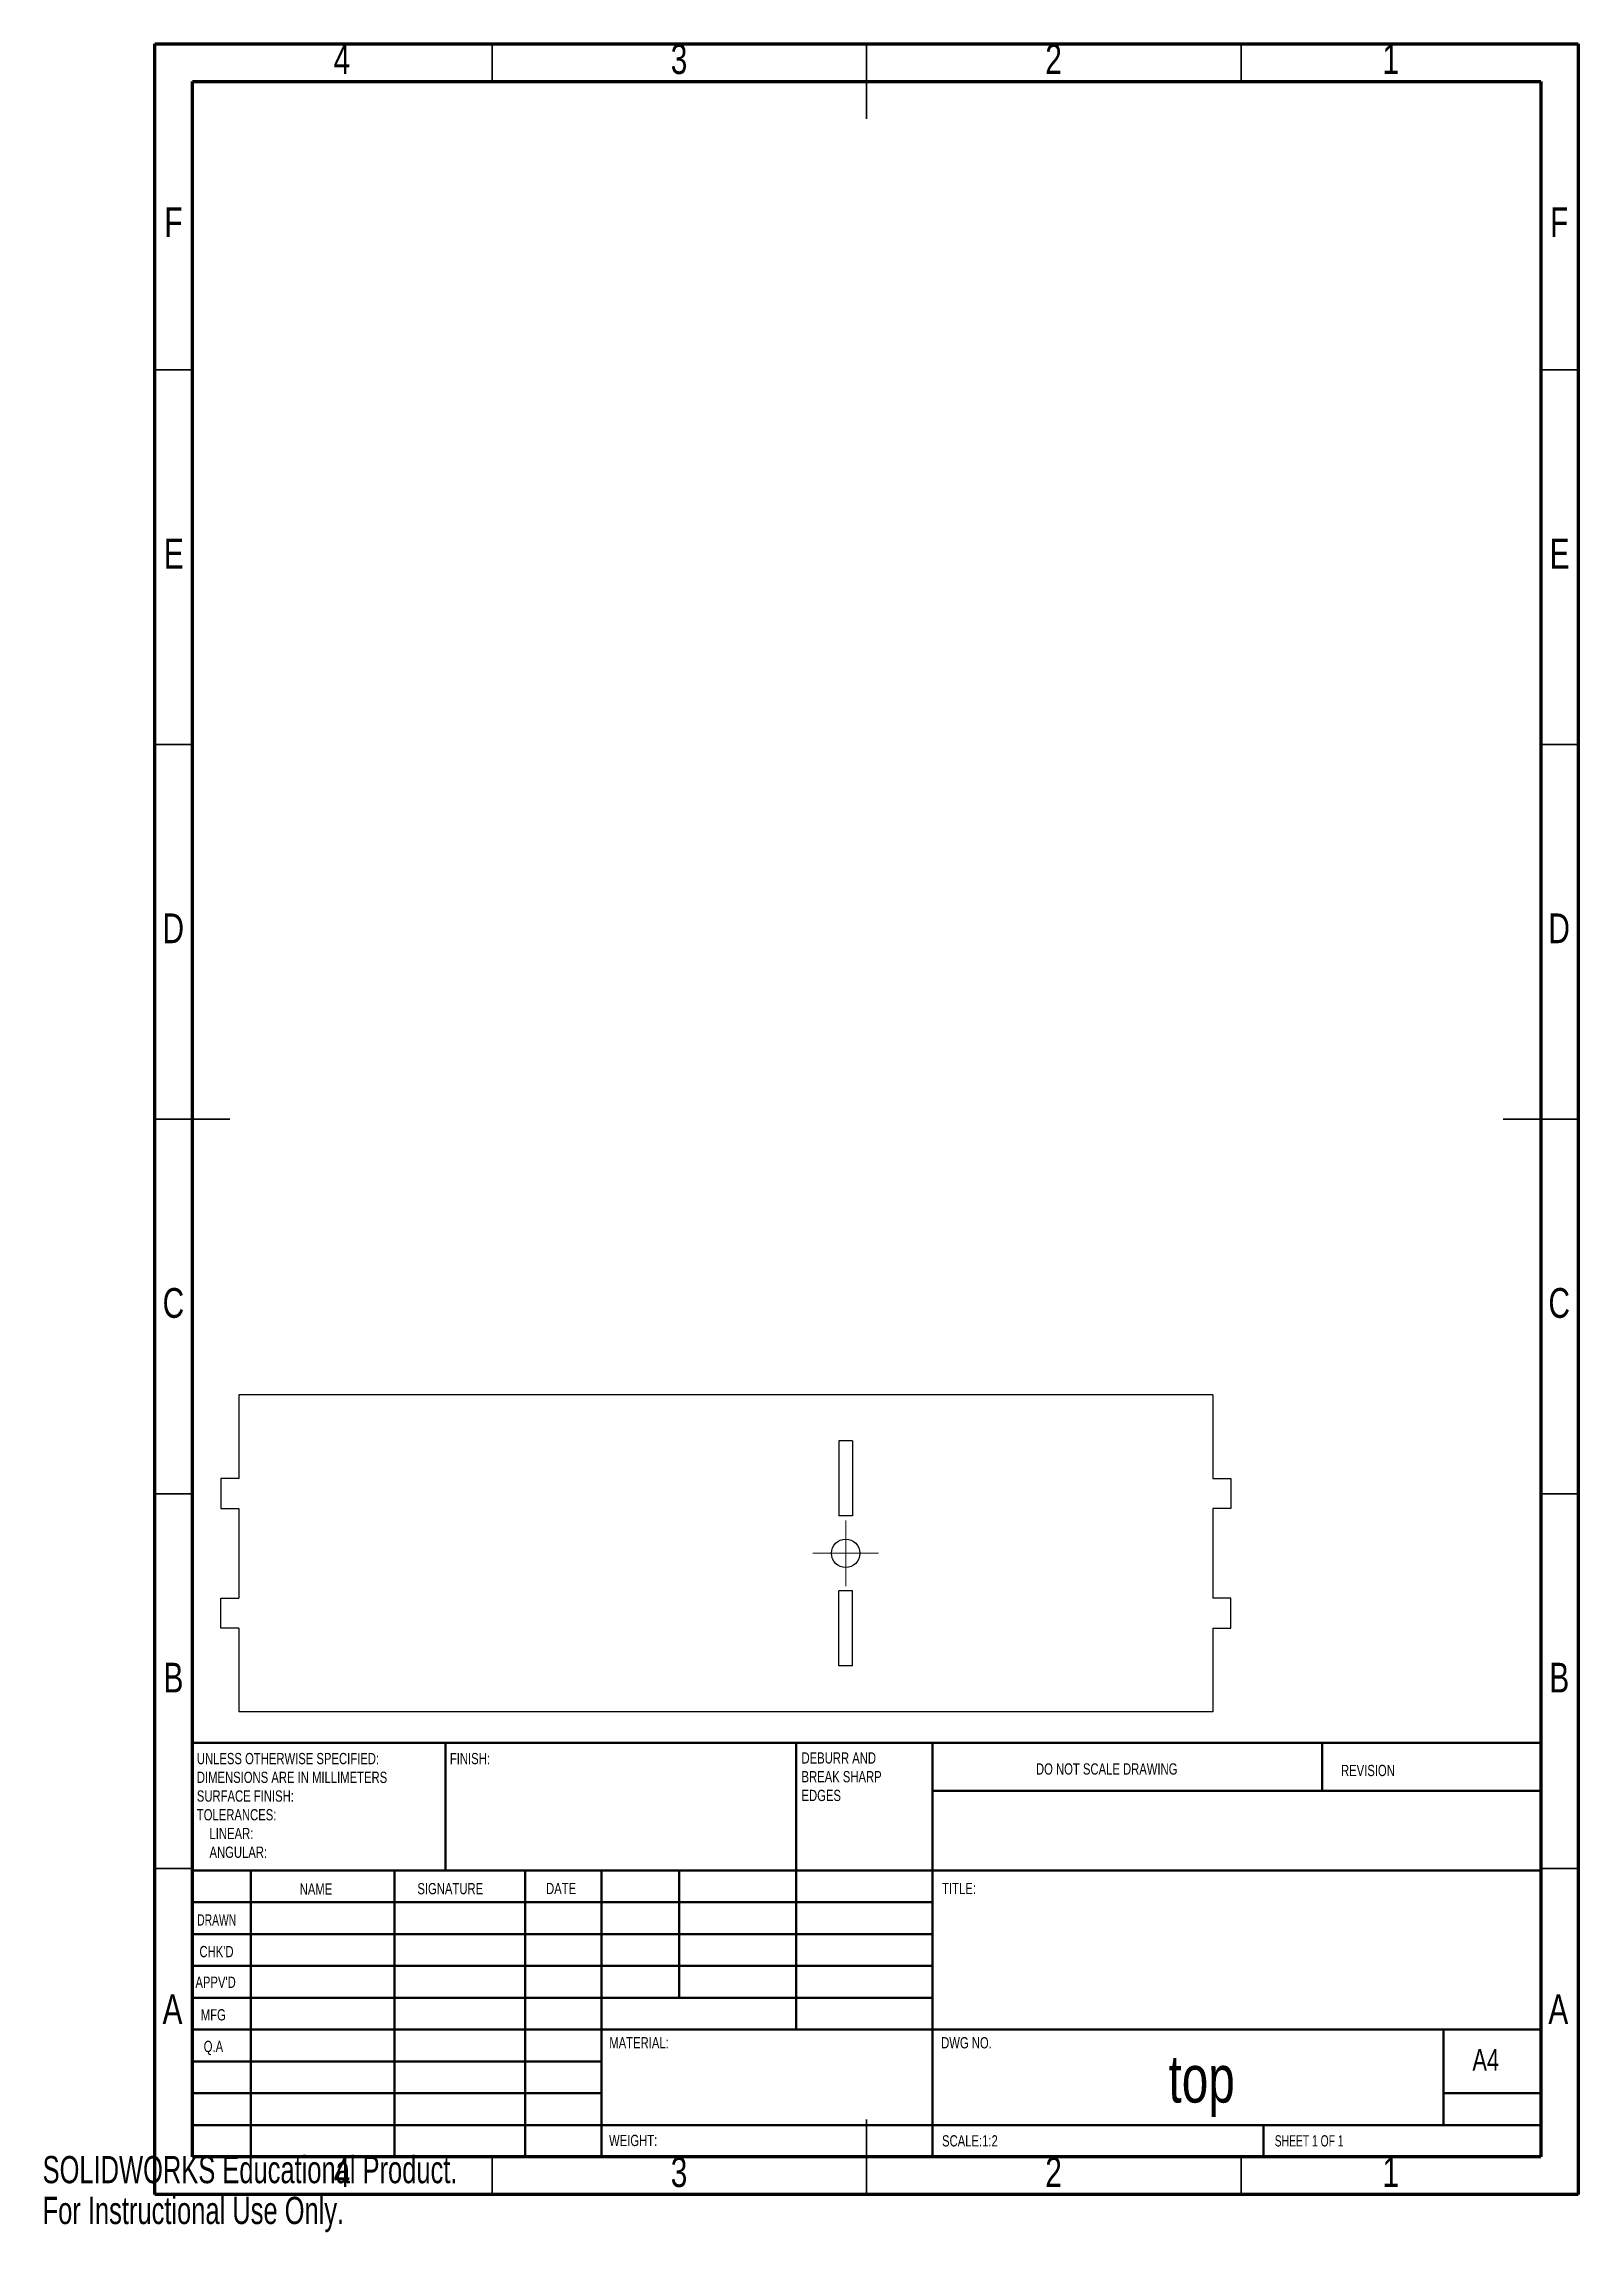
# Model space of a CAD drawing. Header units: millimetres. Extents: x 0 to 205, y 0 to 292.
import ezdxf

# ---------------------------------------------------------------- set-up
doc = ezdxf.new("R2010")
doc.units = ezdxf.units.MM
doc.styles.add('SLDTEXTSTYLE0', font='TXT', dxfattribs={"width": 0.75})
doc.styles.add('SLDTEXTSTYLE1', font='TXT', dxfattribs={"width": 0.686449})
doc.styles.add('SLDTEXTSTYLE2', font='TXT', dxfattribs={"width": 0.6875})
doc.styles.add('SLDTEXTSTYLE3', font='TXT', dxfattribs={"width": 0.7})

# ---------------------------------------------------------------- blocks, each defined once
blk = doc.blocks.new('SW_NOTE_0')
at = {"color": 0, "linetype": 'Continuous', "lineweight": 0, "char_height": 1.5, "attachment_point": 1, "style": 'SLDTEXTSTYLE0'}
for s, insert in [('UNLESS OTHERWISE SPECIFIED:', (0, 1.93)), ('DIMENSIONS ARE IN MILLIMETERS', (0, -0.57)), ('TOLERANCES:', (0, -5.57)), ('SURFACE FINISH:', (0, -3.07)), ('LINEAR:', (1.69, -8.07)), ('ANGULAR:', (1.69, -10.57))]:
    blk.add_mtext(s, dxfattribs=dict(at, insert=insert))
blk = doc.blocks.new('SW_NOTE_1')
at = {"color": 0, "linetype": 'Continuous', "lineweight": 0, "char_height": 1.5, "attachment_point": 1, "style": 'SLDTEXTSTYLE0'}
for s, insert in [('DEBURR AND', (0, 1.93)), ('BREAK SHARP', (0, -0.57)), ('EDGES', (0, -3.07))]:
    blk.add_mtext(s, dxfattribs=dict(at, insert=insert))
blk = doc.blocks.new('SW_CENTERMARKSYMBOL_0')
at = {"color": 0, "linetype": 'Continuous', "lineweight": 0}
for p, q in [((0, 2.5), (0, 4.4)), ((-2.5, 0), (-4.4, 0)), ((0, 0), (-2.5, 0)), ((0, 0), (0, 2.5)), ((0, 0), (0, -2.5)), ((0, 0), (2.5, 0)), ((2.5, 0), (4.4, 0)), ((0, -2.5), (0, -4.4))]:
    blk.add_line(p, q, dxfattribs=at)

msp = doc.modelspace()

# ---------------------------------------------------------------- linework, layer by layer
at = {"color": 7, "linetype": 'Continuous', "lineweight": 70}
for p, q in [((15, 5), (15, 292)), ((15, 292), (205, 292)), ((205, 292), (205, 5)), ((20, 10), (20, 287)), ((20, 287), (200, 287)), ((200, 287), (200, 10)), ((200, 10), (20, 10)), ((205, 5), (15, 5))]:
    msp.add_line(p, q, dxfattribs=at)
at = {"color": 7, "linetype": 'Continuous', "lineweight": 35}
for p, q in [((60, 287), (60, 292)), ((110, 292), (110, 282)), ((110, 287), (110, 292)), ((160, 287), (160, 292)), ((20, 248.5), (15, 248.5)), ((200, 248.5), (205, 248.5)), ((20, 198.5), (15, 198.5)), ((200, 198.5), (205, 198.5)), ((15, 148.5), (25, 148.5)), ((20, 148.5), (15, 148.5)), ((205, 148.5), (195, 148.5)), ((200, 148.5), (205, 148.5)), ((20, 98.5), (15, 98.5)), ((200, 98.5), (205, 98.5)), ((20, 48.5), (15, 48.5)), ((200, 48.5), (205, 48.5)), ((110, 5), (110, 15)), ((60, 10), (60, 5)), ((110, 10), (110, 5)), ((160, 10), (160, 5))]:
    msp.add_line(p, q, dxfattribs=at)
at = {"color": 7, "linetype": 'Continuous', "lineweight": 25}
for p, q in [((26.21, 111.71), (26.21, 100.56)), ((156.21, 111.71), (26.21, 111.71)), ((156.21, 111.71), (156.21, 100.56)), ((108.11, 105.56), (106.31, 105.56)), ((106.31, 105.56), (106.31, 95.56)), ((108.11, 105.56), (108.11, 95.56)), ((23.81, 100.56), (23.81, 96.56)), ((26.21, 100.56), (23.81, 100.56)), ((156.21, 100.56), (158.61, 100.56)), ((158.61, 100.56), (158.61, 96.56)), ((23.81, 96.56), (26.21, 96.56)), ((26.21, 96.56), (26.21, 84.56)), ((158.61, 96.56), (156.21, 96.56)), ((156.21, 96.56), (156.21, 84.56)), ((108.11, 95.56), (106.31, 95.56)), ((108.11, 85.56), (106.31, 85.56)), ((106.31, 75.56), (106.31, 85.56)), ((108.11, 75.56), (108.11, 85.56)), ((23.81, 80.56), (23.81, 84.56)), ((23.81, 84.56), (26.21, 84.56)), ((158.61, 84.56), (156.21, 84.56)), ((158.61, 80.56), (158.61, 84.56)), ((26.21, 80.56), (23.81, 80.56)), ((26.21, 80.56), (26.21, 69.41)), ((156.21, 80.56), (158.61, 80.56)), ((156.21, 80.56), (156.21, 69.41)), ((108.11, 75.56), (106.31, 75.56)), ((156.21, 69.41), (26.21, 69.41))]:
    msp.add_line(p, q, dxfattribs=at)
at = {"color": 7, "linetype": 'Continuous', "lineweight": 50}
for p, q in [((20, 65.25), (200, 65.25)), ((20, 65.25), (20, 10)), ((53.8, 48.25), (53.8, 65.25)), ((100.6, 65.25), (100.6, 27)), ((118.8, 65.25), (118.8, 10)), ((170.8, 58.88), (170.8, 65.25)), ((200, 58.88), (118.8, 58.88)), ((200, 48.25), (20, 48.25)), ((27.8, 48.25), (27.8, 10)), ((46.99, 48.25), (46.99, 10)), ((64.4, 48.25), (64.4, 10)), ((74.6, 10), (74.6, 48.25)), ((85, 31.25), (85, 48.25)), ((118.8, 44), (20, 44)), ((118.8, 39.75), (20, 39.75)), ((118.8, 35.5), (20, 35.5)), ((118.8, 31.25), (20, 31.25)), ((74.6, 27), (20, 27)), ((74.6, 27), (200, 27)), ((187, 14.25), (187, 27)), ((74.6, 22.75), (20, 22.75)), ((74.6, 18.5), (20, 18.5)), ((200, 18.5), (187, 18.5)), ((20, 14.25), (200, 14.25)), ((163, 10), (163, 14.25))]:
    msp.add_line(p, q, dxfattribs=at)
at = {"color": 7, "linetype": 'Continuous', "lineweight": 25}
msp.add_circle((107.21, 90.56), 1.9, dxfattribs=at)

# ---------------------------------------------------------------- block references
at = {"color": 7, "linetype": 'Continuous', "lineweight": 0}
for name, p in [('SW_CENTERMARKSYMBOL_0', (107.21, 90.56)), ('SW_NOTE_0', (20.59, 61.99)), ('SW_NOTE_1', (101.31, 62.07))]:
    msp.add_blockref(name, p, dxfattribs=at)

# ---------------------------------------------------------------- texts
for s, insert, char_height, attachment_point, style in [('4', (39.96, 291.96), 3.97, 2, 'SLDTEXTSTYLE0'), ('3', (84.96, 291.96), 3.97, 2, 'SLDTEXTSTYLE0'), ('2', (134.96, 291.96), 3.97, 2, 'SLDTEXTSTYLE0'), ('1', (179.96, 291.96), 3.97, 2, 'SLDTEXTSTYLE0'), ('F', (17.46, 270.21), 3.97, 2, 'SLDTEXTSTYLE0'), ('F', (202.46, 270.21), 3.97, 2, 'SLDTEXTSTYLE0'), ('E', (17.51, 225.96), 3.97, 2, 'SLDTEXTSTYLE0'), ('E', (202.51, 225.96), 3.97, 2, 'SLDTEXTSTYLE0'), ('D', (17.45, 175.96), 3.97, 2, 'SLDTEXTSTYLE0'), ('D', (202.45, 175.96), 3.97, 2, 'SLDTEXTSTYLE0'), ('C', (17.46, 125.96), 3.97, 2, 'SLDTEXTSTYLE0'), ('C', (202.46, 125.96), 3.97, 2, 'SLDTEXTSTYLE0'), ('B', (17.47, 75.96), 3.97, 2, 'SLDTEXTSTYLE0'), ('B', (202.47, 75.96), 3.97, 2, 'SLDTEXTSTYLE0'), ('FINISH:', (54.37, 63.92), 1.5, 1, 'SLDTEXTSTYLE0'), ('DO NOT SCALE DRAWING', (132.61, 62.53), 1.5, 1, 'SLDTEXTSTYLE0'), ('REVISION', (173.33, 62.33), 1.5, 1, 'SLDTEXTSTYLE0'), ('NAME', (34.32, 46.5), 1.5, 1, 'SLDTEXTSTYLE0'), ('SIGNATURE', (50.03, 46.56), 1.5, 1, 'SLDTEXTSTYLE0'), ('DATE', (67.21, 46.58), 1.5, 1, 'SLDTEXTSTYLE0'), ('TITLE:', (120.09, 46.58), 1.5, 1, 'SLDTEXTSTYLE0'), ('DRAWN', (20.64, 42.38), 1.5, 1, 'SLDTEXTSTYLE1'), ("CHK'D", (20.94, 38.16), 1.5, 1, 'SLDTEXTSTYLE0'), ("APPV'D", (20.4, 34.07), 1.5, 1, 'SLDTEXTSTYLE0'), ('A', (17.34, 31.71), 3.97, 2, 'SLDTEXTSTYLE0'), ('MFG', (21.12, 29.72), 1.5, 1, 'SLDTEXTSTYLE0'), ('A', (202.34, 31.71), 3.97, 2, 'SLDTEXTSTYLE0'), ('Q.A', (21.51, 25.5), 1.5, 1, 'SLDTEXTSTYLE0'), ('MATERIAL:', (75.65, 25.99), 1.5, 1, 'SLDTEXTSTYLE0'), ('DWG NO.', (119.95, 25.99), 1.5, 1, 'SLDTEXTSTYLE0'), ('A4', (190.87, 24.41), 2.91, 1, 'SLDTEXTSTYLE0'), ('top', (154.73, 23.61), 6.35, 2, 'SLDTEXTSTYLE0'), ('WEIGHT:', (75.62, 12.95), 1.499, 1, 'SLDTEXTSTYLE0'), ('SCALE:1:2', (120.07, 12.9), 1.5, 1, 'SLDTEXTSTYLE0'), ('SHEET 1 OF 1', (164.48, 12.9), 1.5, 1, 'SLDTEXTSTYLE2'), ('4', (39.96, 9.96), 3.97, 2, 'SLDTEXTSTYLE0'), ('3', (84.96, 9.96), 3.97, 2, 'SLDTEXTSTYLE0'), ('2', (134.96, 9.96), 3.97, 2, 'SLDTEXTSTYLE0'), ('1', (179.96, 9.96), 3.97, 2, 'SLDTEXTSTYLE0')]:
    msp.add_mtext(s, dxfattribs=dict(at, insert=insert, char_height=char_height, attachment_point=attachment_point, style=style))
at = {"color": 7, "linetype": 'Continuous', "char_height": 3.633, "attachment_point": 1, "style": 'SLDTEXTSTYLE3'}
for s, insert in [('SOLIDWORKS Educational Product.', (0, 10.13)), ('For Instructional Use Only.', (0, 4.68))]:
    msp.add_mtext(s, dxfattribs=dict(at, insert=insert))

doc.saveas('drawing.dxf')
